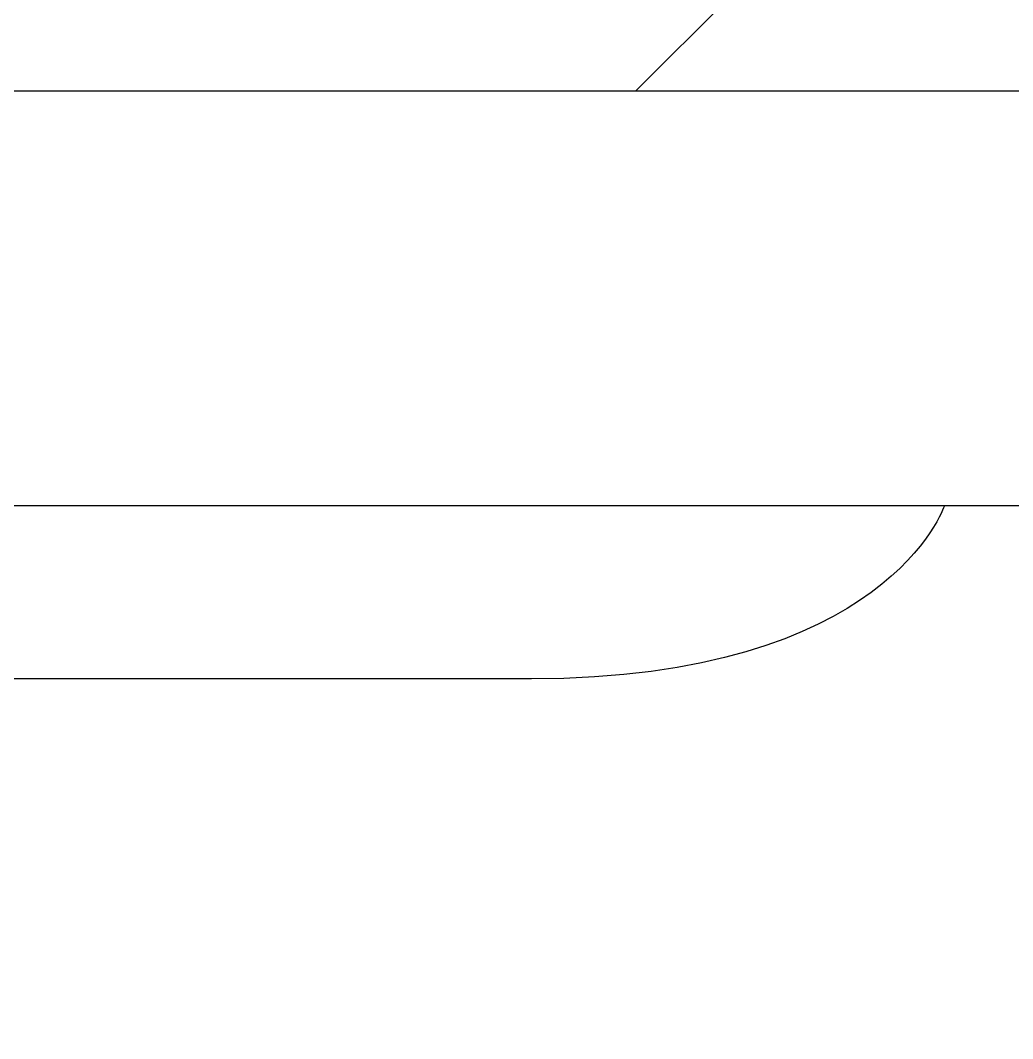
# Model space of a CAD drawing. Header units: millimetres. Extents: x -203524 to 13185, y 0 to 34178.
# Drawn here: x 6354.1 to 6473.7, y 4014.8 to 4137.4 of the extents above; entities that cross this region are included whole.
import ezdxf

# ---------------------------------------------------------------- set-up
doc = ezdxf.new("R2010")
doc.units = ezdxf.units.MM
doc.header["$MEASUREMENT"] = 0
doc.layers.get('0').update_dxf_attribs({"lineweight": 25})
doc.layers.add('D', color=3, linetype='Continuous', lineweight=13)

msp = doc.modelspace()

# ---------------------------------------------------------------- hatches: boundary and pattern name
at = {"layer": 'D'}
h = msp.add_hatch(dxfattribs=at)
h.set_pattern_fill('ANSI31', color=256, scale=500, style=0)
h.set_pattern_definition([(45, (223655.766, 22747.776), (-44.194174, 44.194174), [])])
h.paths.add_polyline_path([(6792.911, 4128.924), (6792.911, 3498.924), (6792.911, 3068.924), (6792.911, 2448.924), (6767.911, 2448.924), (6767.911, 2438.924), (6753.303, 2438.924), (6753.303, 2430.924), (6787.411, 2430.924), (6787.411, 2427.924), (6942.911, 2427.924), (6942.911, 4214.859), (7592.911, 4214.859), (7592.911, 5127.924), (5192.911, 5127.924), (5192.911, 4214.859), (5842.911, 4214.859), (5842.911, 2427.924), (5993.411, 2427.924), (5993.411, 2430.924), (6027.518, 2430.924), (6027.518, 2438.924), (6017.911, 2438.924), (6017.911, 2448.924), (5992.911, 2448.924), (5992.911, 3068.924), (5992.911, 3498.924), (5992.911, 4128.924)])

# ---------------------------------------------------------------- linework, layer by layer
msp.add_line((5992.911, 4128.924), (6792.911, 4128.924))
msp.add_line((5992.911, 4128.924), (6792.911, 4128.924))
msp.add_lwpolyline([(6017.911, 3858.924), (6767.911, 3858.924), (6767.911, 4078.924), (6017.911, 4078.924), (6017.911, 3858.924)], close=True)
at = {"color": 0}
msp.add_open_spline([(6465.452, 4078.924), (6465.452, 4078.924), (6458.538, 4058.096), (6415.693, 4058.096), (6415.693, 4058.096), (6415.693, 4058.096), (6208.921, 4058.096), (6208.921, 4058.096)], degree=3, knots=[0.14285714, 0.14285714, 0.14285714, 0.14285714, 0.28571429, 0.28571429, 0.28571429, 0.28571429, 0.42857143, 0.42857143, 0.42857143, 0.42857143], dxfattribs=at)

doc.saveas('drawing.dxf')
